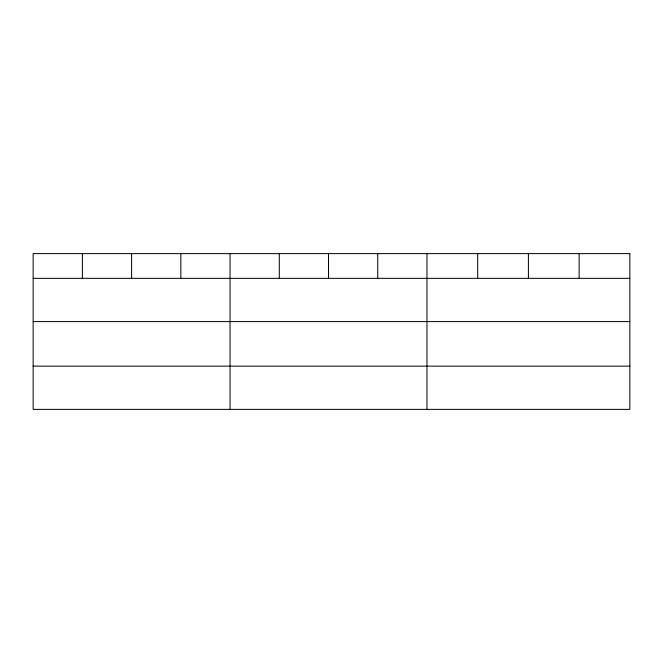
<?xml version="1.0" encoding="UTF-8"?>
<svg xmlns="http://www.w3.org/2000/svg" width="663" height="663" viewBox="0 0 663 663"><rect width="100%" height="100%" fill="white"/><g stroke="black" fill="none" stroke-linecap="round" stroke-linejoin="round"><path stroke-width="0.99" d="M33.15 278.352L629.85 278.352M33.15 321.588L629.85 321.588M33.15 366.142L629.85 366.142M579.13 253.622L579.13 278.352M528.411 253.622L528.411 278.352M477.691 253.622L477.691 278.352M426.972 253.622L426.972 409.378M377.744 253.622L377.744 278.352M328.516 253.622L328.516 278.352M279.289 253.622L279.289 278.352M230.061 253.622L230.061 409.378M180.833 253.622L180.833 278.352M131.606 253.622L131.606 278.352M82.378 253.622L82.378 278.352M629.85 253.622L33.15 253.622L33.15 409.378L629.85 409.378L629.85 253.622"/></g></svg>
